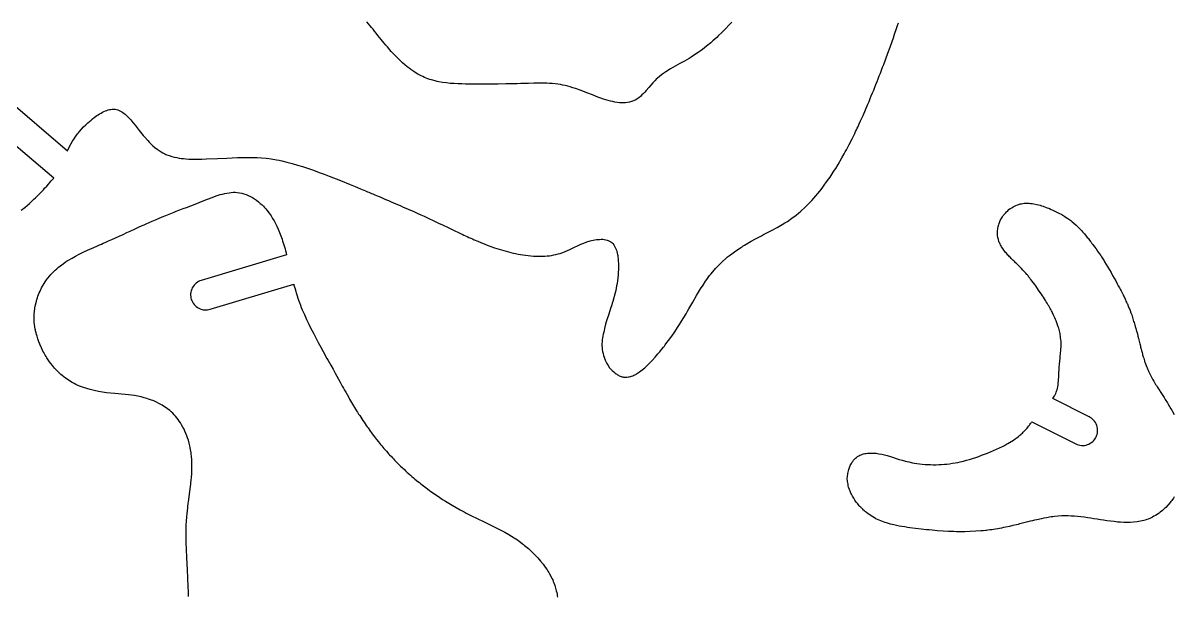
# Model space of a CAD drawing. Extents: x 0 to 1525, y 0 to 1525.
# Drawn here: x 618.1 to 992.9, y 542.6 to 729.1 of the extents above; entities that cross this region are included whole.
import ezdxf

# ---------------------------------------------------------------- set-up
doc = ezdxf.new("R2010")
doc.units = 0
doc.header["$MEASUREMENT"] = 0

msp = doc.modelspace()

# ---------------------------------------------------------------- linework, layer by layer
for points in [[(611.82, 705.28), (632.54, 687.55), (633.35, 689.1), (633.77, 689.86), (634.22, 690.6), (634.75, 691.41), (635.28, 692.22), (635.84, 693.01), (636.14, 693.39), (636.44, 693.76), (637.1, 694.52), (637.78, 695.26), (638.49, 695.97), (638.85, 696.31), (639.23, 696.63), (640.23, 697.49), (640.73, 697.91), (641.24, 698.32), (641.66, 698.64), (642.1, 698.95), (642.55, 699.25), (643.01, 699.53), (643.48, 699.8), (643.96, 700.05), (644.44, 700.29), (644.93, 700.5), (645.36, 700.66), (645.8, 700.8), (646.25, 700.92), (646.7, 701), (647.16, 701.05), (647.62, 701.06), (648.08, 701.02), (648.53, 700.94), (648.98, 700.81), (649.41, 700.64), (649.83, 700.44), (650.24, 700.22), (650.63, 699.96), (651.01, 699.69), (651.37, 699.4), (651.72, 699.1), (652.11, 698.73), (652.48, 698.35), (653.2, 697.56), (653.89, 696.74), (654.55, 695.9), (655.95, 694.14), (656.78, 693.06), (657.2, 692.53), (657.65, 692.01), (658.68, 690.86), (659.21, 690.3), (659.75, 689.75), (660.38, 689.16), (661.04, 688.6), (661.72, 688.07), (662.43, 687.58), (663.04, 687.2), (663.65, 686.83), (664.28, 686.5), (664.6, 686.35), (664.93, 686.22), (665.72, 685.93), (666.51, 685.68), (667.32, 685.46), (668.13, 685.28), (668.88, 685.15), (669.63, 685.04), (670.38, 684.96), (671.13, 684.89), (672.03, 684.83), (672.93, 684.79), (673.83, 684.77), (674.73, 684.77), (676.29, 684.79), (677.83, 684.85), (681.43, 685.01), (684.43, 685.16), (686.18, 685.25), (687.93, 685.32), (689.43, 685.35), (690.93, 685.37), (692.64, 685.36), (694.33, 685.3), (695.79, 685.21), (697.24, 685.08), (698.09, 684.98), (698.94, 684.86), (700.64, 684.57), (701.49, 684.41), (702.34, 684.23), (704.03, 683.82), (704.89, 683.6), (705.74, 683.37), (707.43, 682.87), (709.09, 682.35), (710.74, 681.81), (712.64, 681.15), (714.53, 680.46), (716.14, 679.86), (717.74, 679.25), (721.44, 677.8), (724.64, 676.5), (726.29, 675.83), (727.93, 675.15), (729.08, 674.68), (729.66, 674.45), (730.23, 674.2), (730.68, 674.01), (731.13, 673.83), (731.59, 673.64), (732.04, 673.45), (732.61, 673.2), (733.19, 672.96), (733.76, 672.73), (734.34, 672.48), (735.03, 672.18), (735.74, 671.88), (736.44, 671.59), (737.13, 671.29), (737.93, 670.93), (738.73, 670.59), (739.53, 670.25), (740.33, 669.9), (741.13, 669.55), (741.93, 669.2), (742.73, 668.86), (743.53, 668.5), (745.33, 667.69), (746.48, 667.17), (747.63, 666.67), (748.73, 666.17), (749.84, 665.66), (752.13, 664.6), (753.43, 663.98), (754.74, 663.36), (756.54, 662.51), (758.74, 661.45), (759.64, 661.03), (760.09, 660.82), (760.53, 660.6), (761.08, 660.33), (761.63, 660.08), (762.19, 659.83), (762.74, 659.57), (763.31, 659.3), (763.89, 659.06), (764.46, 658.81), (765.04, 658.56), (766.18, 658.06), (767.34, 657.59), (768.28, 657.2), (769.24, 656.83), (771.64, 655.96), (772.38, 655.7), (773.13, 655.46), (774.64, 655.01), (776.18, 654.59), (777.73, 654.21), (778.5, 654.03), (779.28, 653.87), (780.05, 653.73), (780.83, 653.6), (781.71, 653.48), (782.58, 653.37), (783.46, 653.28), (784.33, 653.21), (785.08, 653.17), (785.83, 653.15), (786.58, 653.15), (787.33, 653.17), (788.06, 653.21), (788.79, 653.27), (789.51, 653.35), (790.24, 653.46), (790.94, 653.59), (791.65, 653.74), (792.35, 653.91), (793.04, 654.12), (793.83, 654.38), (794.61, 654.68), (795.38, 655.01), (796.14, 655.36), (797.49, 656.01), (798.84, 656.65), (799.79, 657.07), (800.76, 657.47), (801.74, 657.82), (802.74, 658.14), (803.25, 658.27), (803.77, 658.4), (804.29, 658.5), (804.81, 658.58), (805.34, 658.64), (805.87, 658.68), (806.4, 658.7), (806.93, 658.69), (807.39, 658.65), (807.83, 658.57), (808.27, 658.46), (808.69, 658.31), (809.09, 658.11), (809.47, 657.87), (809.83, 657.6), (810.15, 657.27), (810.46, 656.89), (810.74, 656.48), (810.97, 656.05), (811.18, 655.6), (811.35, 655.14), (811.5, 654.67), (811.62, 654.19), (811.73, 653.71), (811.79, 653.37), (811.84, 653.02), (811.9, 652.32), (811.94, 651.62), (812.01, 650.92), (812.04, 650.56), (812.05, 650.2), (812.03, 649.47), (811.97, 648.75), (811.93, 648.03), (811.88, 647.09), (811.78, 646.15), (811.66, 645.21), (811.52, 644.27), (811.39, 643.53), (811.25, 642.78), (811.09, 642.04), (810.9, 641.31), (810.14, 638.48), (809.97, 637.91), (809.79, 637.34), (809.41, 636.2), (808.85, 634.35), (808.26, 632.5), (808.03, 631.8), (807.82, 631.09), (807.44, 629.65), (807.3, 629.04), (807.18, 628.42), (807.06, 627.81), (806.93, 627.19), (806.81, 626.57), (806.73, 625.94), (806.67, 625.32), (806.63, 624.68), (806.62, 624.05), (806.64, 623.42), (806.71, 622.79), (806.82, 622.16), (806.96, 621.52), (807.11, 620.9), (807.29, 620.28), (807.51, 619.67), (807.67, 619.3), (807.85, 618.93), (808.24, 618.23), (808.67, 617.55), (809.13, 616.89), (809.33, 616.63), (809.54, 616.39), (809.99, 615.92), (810.47, 615.49), (810.96, 615.08), (811.2, 614.9), (811.46, 614.73), (811.72, 614.56), (811.99, 614.42), (812.27, 614.28), (812.55, 614.16), (812.84, 614.05), (813.13, 613.96), (813.39, 613.9), (813.65, 613.85), (813.91, 613.82), (814.18, 613.8), (814.71, 613.81), (815.24, 613.87), (815.59, 613.94), (815.94, 614.03), (816.29, 614.14), (816.63, 614.26), (816.96, 614.4), (817.29, 614.56), (817.61, 614.72), (817.92, 614.91), (818.83, 615.5), (819.27, 615.81), (819.71, 616.14), (820.13, 616.48), (820.54, 616.83), (820.95, 617.2), (821.34, 617.57), (822.14, 618.39), (822.93, 619.22), (823.92, 620.28), (824.4, 620.81), (824.85, 621.37), (825.45, 622.1), (826.06, 622.83), (826.67, 623.56), (826.96, 623.94), (827.24, 624.32), (827.75, 625.04), (828.28, 625.75), (829.33, 627.17), (830.31, 628.56), (831.25, 629.97), (831.89, 630.99), (832.51, 632), (833.27, 633.22), (834.02, 634.44), (834.26, 634.84), (834.5, 635.25), (834.96, 636.08), (835.59, 637.15), (836.22, 638.22), (837.45, 640.35), (838.08, 641.43), (838.73, 642.51), (839.54, 643.76), (840.36, 645.01), (840.78, 645.64), (841.22, 646.25), (841.68, 646.86), (842.14, 647.44), (843.11, 648.61), (843.61, 649.18), (844.12, 649.73), (844.97, 650.61), (845.41, 651.04), (845.85, 651.45), (846.98, 652.45), (847.55, 652.93), (848.14, 653.4), (848.94, 654.01), (849.75, 654.62), (850.58, 655.2), (851.43, 655.74), (851.83, 656), (852.23, 656.28), (852.63, 656.55), (853.04, 656.8), (854.14, 657.44), (854.68, 657.76), (855.24, 658.07), (856.58, 658.81), (857.25, 659.17), (857.93, 659.52), (858.59, 659.85), (859.24, 660.2), (859.88, 660.55), (860.54, 660.88), (862.1, 661.68), (863.63, 662.52), (865.36, 663.49), (866.21, 664), (867.04, 664.54), (868.45, 665.53), (869.84, 666.55), (870.62, 667.17), (871.37, 667.82), (872.83, 669.16), (873.38, 669.68), (873.91, 670.21), (874.43, 670.76), (874.94, 671.31), (876.26, 672.82), (876.91, 673.59), (877.54, 674.37), (878.29, 675.37), (879.03, 676.37), (879.79, 677.4), (880.54, 678.43), (880.9, 678.94), (881.24, 679.47), (881.57, 680.01), (881.92, 680.53), (882.34, 681.16), (882.74, 681.79), (883.52, 683.08), (884.75, 685.22), (885.51, 686.52), (885.88, 687.18), (886.24, 687.84), (887.16, 689.6), (888.07, 691.37), (888.52, 692.25), (888.74, 692.7), (888.93, 693.16), (889.05, 693.45), (889.19, 693.74), (889.48, 694.29), (889.78, 694.84), (890.05, 695.41), (890.43, 696.32), (890.83, 697.22), (891.64, 699.03), (893.24, 702.69), (893.62, 703.6), (893.98, 704.53), (894.34, 705.45), (894.73, 706.36), (895.12, 707.28), (895.48, 708.21), (895.84, 709.14), (896.21, 710.07), (896.59, 710.99), (896.94, 711.92), (897.29, 712.84), (897.65, 713.76), (898.02, 714.69), (898.37, 715.62), (899.07, 717.48), (899.77, 719.35), (900.44, 721.23), (901.11, 723.11), (901.52, 724.28), (901.92, 725.46), (902.55, 727.34), (902.86, 728.28), (903.16, 729.22)], [(848.96, 729.41), (848.53, 728.95), (846.43, 726.79), (845.98, 726.35), (845.53, 725.91), (844.62, 725.05), (843.99, 724.44), (843.35, 723.85), (842.69, 723.28), (842.03, 722.71), (840.69, 721.6), (839.33, 720.51), (838.63, 719.98), (837.91, 719.48), (836.44, 718.51), (835.72, 718.05), (834.99, 717.6), (833.52, 716.74), (831.99, 715.88), (830.44, 715.03), (829.68, 714.6), (828.93, 714.15), (827.44, 713.24), (826.73, 712.76), (826.04, 712.24), (825.37, 711.7), (824.71, 711.14), (824.32, 710.79), (823.95, 710.42), (823.22, 709.67), (822.53, 708.89), (821.84, 708.1), (821.01, 707.13), (820.58, 706.65), (820.15, 706.19), (819.65, 705.7), (819.14, 705.21), (818.6, 704.76), (818.32, 704.55), (818.03, 704.35), (817.47, 704.03), (816.88, 703.75), (816.26, 703.51), (815.63, 703.33), (814.99, 703.2), (814.34, 703.13), (813.69, 703.09), (813.03, 703.1), (812.31, 703.16), (811.58, 703.24), (810.85, 703.36), (810.14, 703.51), (809.38, 703.69), (808.63, 703.9), (807.14, 704.36), (806.23, 704.66), (805.33, 704.99), (803.54, 705.68), (801.69, 706.39), (799.84, 707.1), (798.05, 707.74), (797.14, 708.05), (796.23, 708.32), (795.46, 708.53), (794.69, 708.73), (793.92, 708.91), (793.13, 709.06), (792.24, 709.2), (791.34, 709.31), (790.44, 709.4), (789.53, 709.47), (788.69, 709.51), (787.84, 709.53), (786.13, 709.54), (784.43, 709.5), (782.73, 709.45), (780.23, 709.37), (779.03, 709.34), (777.83, 709.31), (775.33, 709.28), (772.83, 709.25), (770.33, 709.24), (767.83, 709.24), (765.33, 709.24), (762.23, 709.25), (760.98, 709.28), (759.73, 709.32), (758.48, 709.38), (757.23, 709.47), (755.98, 709.6), (754.73, 709.77), (753.53, 709.97), (752.93, 710.09), (752.33, 710.24), (751.13, 710.57), (750.53, 710.76), (749.94, 710.96), (749.38, 711.17), (748.82, 711.41), (748.28, 711.66), (747.74, 711.93), (746.67, 712.49), (746.14, 712.79), (745.63, 713.12), (744.42, 713.97), (743.82, 714.41), (743.23, 714.86), (742.46, 715.5), (741.7, 716.17), (740.23, 717.55), (739.77, 718), (739.33, 718.47), (738.45, 719.4), (738.01, 719.88), (737.59, 720.36), (737.18, 720.85), (736.75, 721.33), (736.23, 721.92), (735.74, 722.51), (734.76, 723.72), (733.63, 725.1), (733.07, 725.79), (732.53, 726.5), (732.07, 727.09), (731.58, 727.68), (731.1, 728.25), (730.62, 728.84), (730.07, 729.52)], [(617.44, 668.16), (618.64, 669.08), (619.41, 669.71), (620.16, 670.37), (621.64, 671.73), (622.09, 672.16), (622.54, 672.6), (623.42, 673.49), (623.86, 673.94), (624.28, 674.39), (624.7, 674.85), (625.12, 675.3), (625.8, 676.01), (626.44, 676.76), (626.85, 677.23), (627.26, 677.7), (627.68, 678.16), (628.09, 678.64), (605.54, 697.69)], [(671.96, 542.41), (671.94, 542.64), (671.92, 542.88), (671.93, 543.35), (671.94, 543.83), (671.94, 544.3), (671.85, 545.25), (671.82, 545.72), (671.84, 546.2), (671.85, 546.44), (671.84, 546.68), (671.79, 547.15), (671.73, 547.62), (671.72, 547.86), (671.72, 548.1), (671.74, 548.58), (671.74, 549.06), (671.72, 549.54), (671.66, 550.01), (671.63, 550.24), (671.62, 550.47), (671.64, 550.95), (671.65, 551.43), (671.64, 551.66), (671.6, 551.89), (671.56, 552.13), (671.54, 552.37), (671.54, 552.84), (671.54, 553.32), (671.53, 553.56), (671.5, 553.8), (671.45, 554.27), (671.43, 554.74), (671.44, 555.22), (671.43, 555.7), (671.4, 556.17), (671.35, 556.64), (671.32, 557.11), (671.32, 557.35), (671.33, 557.59), (671.35, 557.83), (671.34, 558.07), (671.29, 558.54), (671.24, 559.01), (671.22, 559.25), (671.22, 559.49), (671.24, 560.25), (671.24, 561.01), (671.24, 562.53), (671.23, 563.29), (671.24, 564.05), (671.24, 564.53), (671.23, 565.01), (671.23, 565.49), (671.26, 565.96), (671.32, 566.62), (671.36, 567.29), (671.4, 567.95), (671.47, 568.62), (671.51, 569.09), (671.55, 569.57), (671.59, 570.04), (671.66, 570.52), (671.72, 570.99), (671.75, 571.47), (671.79, 571.95), (671.85, 572.43), (671.91, 572.81), (671.96, 573.19), (672.06, 573.95), (672.31, 575.85), (672.51, 577.38), (672.64, 578.33), (672.7, 578.81), (672.74, 579.28), (672.82, 580.23), (672.9, 581.18), (673, 582.31), (673.04, 582.88), (673.04, 583.45), (673.03, 583.93), (673.03, 584.4), (673.04, 584.88), (673.03, 585.35), (673.03, 585.82), (673.04, 586.3), (673.04, 586.77), (673.01, 587.24), (672.96, 587.71), (672.92, 588.18), (672.88, 588.66), (672.82, 589.13), (672.64, 590.26), (672.54, 590.83), (672.43, 591.39), (672.19, 592.33), (671.93, 593.26), (671.68, 594), (671.4, 594.72), (670.82, 596.17), (670.67, 596.52), (670.51, 596.87), (670.14, 597.56), (669.74, 598.23), (669.34, 598.89), (668.98, 599.46), (668.59, 600.01), (668.18, 600.55), (667.75, 601.06), (667.3, 601.56), (666.84, 602.04), (666.35, 602.5), (665.84, 602.93), (665.09, 603.52), (664.34, 604.08), (663.85, 604.41), (663.36, 604.71), (662.34, 605.26), (661.5, 605.68), (660.63, 606.05), (659.54, 606.47), (658.99, 606.67), (658.43, 606.85), (657.49, 607.12), (656.54, 607.36), (655.44, 607.59), (654.33, 607.8), (653.39, 607.93), (652.44, 608.05), (651.29, 608.18), (650.14, 608.29), (647.93, 608.48), (646.58, 608.6), (645.23, 608.75), (643.93, 608.92), (643.28, 609.02), (642.63, 609.13), (641.28, 609.42), (639.94, 609.75), (638.83, 610.07), (637.74, 610.44), (637.13, 610.67), (636.52, 610.92), (635.33, 611.45), (634.72, 611.75), (634.12, 612.08), (632.94, 612.78), (632.4, 613.13), (631.87, 613.52), (630.83, 614.33), (630.39, 614.7), (629.96, 615.09), (629.15, 615.91), (628.36, 616.73), (627.98, 617.16), (627.63, 617.61), (627.17, 618.22), (626.69, 618.84), (626.24, 619.46), (626.03, 619.79), (625.83, 620.12), (625.59, 620.54), (625.33, 620.96), (625.08, 621.37), (624.84, 621.79), (624.58, 622.31), (624.33, 622.84), (624.09, 623.36), (623.83, 623.88), (623.66, 624.23), (623.51, 624.59), (623.23, 625.32), (622.9, 626.23), (622.75, 626.68), (622.63, 627.15), (622.49, 627.72), (622.33, 628.28), (622.17, 628.84), (622.11, 629.12), (622.06, 629.41), (621.76, 631.68), (621.74, 631.97), (621.73, 632.25), (621.73, 632.82), (621.74, 633.4), (621.73, 633.97), (621.72, 634.26), (621.72, 634.55), (621.77, 635.12), (621.9, 636.27), (621.94, 636.55), (621.99, 636.83), (622.13, 637.4), (622.44, 638.52), (622.58, 639.08), (622.74, 639.64), (622.93, 640.18), (623.15, 640.71), (623.38, 641.25), (623.61, 641.79), (623.85, 642.33), (623.98, 642.59), (624.13, 642.85), (625.33, 644.83), (625.75, 645.48), (625.97, 645.79), (626.21, 646.09), (626.8, 646.83), (627.1, 647.18), (627.43, 647.53), (628.5, 648.59), (629.05, 649.1), (629.63, 649.58), (630.68, 650.38), (631.73, 651.16), (632.29, 651.55), (632.86, 651.9), (634.03, 652.58), (635.17, 653.23), (636.34, 653.84), (638.13, 654.71), (639.84, 655.5), (641.09, 656.05), (642.34, 656.6), (642.96, 656.88), (643.59, 657.15), (644.22, 657.41), (644.84, 657.69), (645.94, 658.17), (647.03, 658.64), (649.44, 659.73), (650.68, 660.3), (651.93, 660.87), (652.44, 661.09), (652.94, 661.33), (653.44, 661.57), (653.94, 661.8), (655.73, 662.6), (656.93, 663.15), (657.53, 663.43), (658.13, 663.69), (659.13, 664.14), (660.14, 664.59), (661.19, 665.03), (662.23, 665.48), (663.43, 665.99), (664.64, 666.48), (665.69, 666.9), (666.74, 667.32), (667.33, 667.56), (667.94, 667.8), (669.14, 668.26), (670.23, 668.67), (671.33, 669.09), (672.73, 669.63), (674.14, 670.17), (676.73, 671.19), (678.18, 671.76), (679.64, 672.32), (680.98, 672.8), (681.65, 673.03), (682.33, 673.23), (683.05, 673.43), (683.77, 673.61), (684.5, 673.76), (685.24, 673.87), (685.88, 673.95), (686.53, 673.99), (687.18, 673.99), (687.84, 673.96), (688.58, 673.87), (689.31, 673.72), (690.03, 673.53), (690.74, 673.29), (691.44, 672.99), (692.13, 672.65), (692.8, 672.27), (693.45, 671.86), (694.1, 671.41), (694.73, 670.92), (695.34, 670.4), (695.93, 669.86), (696.35, 669.44), (696.75, 669.02), (697.14, 668.58), (697.51, 668.13), (698.2, 667.24), (698.53, 666.78), (698.84, 666.3), (699.33, 665.49), (699.84, 664.68), (700.09, 664.26), (700.31, 663.84), (700.74, 662.98), (701.22, 661.96), (701.44, 661.43), (701.63, 660.9), (701.83, 660.37), (702.04, 659.84), (702.25, 659.31), (702.42, 658.77), (702.62, 658.13), (702.84, 657.51), (703.06, 656.88), (703.24, 656.24), (703.41, 655.6), (703.59, 654.96), (703.76, 654.32), (703.92, 653.67), (676.08, 645.32), (675.66, 645.16), (675.26, 644.97), (674.85, 644.72), (674.46, 644.44), (674.09, 644.1), (673.76, 643.73), (673.46, 643.32), (673.21, 642.89), (673, 642.42), (672.83, 641.94), (672.73, 641.46), (672.67, 640.96), (672.66, 640.49), (672.69, 640.01), (672.77, 639.57), (672.89, 639.13), (673.04, 638.71), (673.24, 638.3), (673.48, 637.89), (673.77, 637.51), (674.1, 637.14), (674.47, 636.81), (674.88, 636.51), (675.32, 636.25), (675.78, 636.04), (676.26, 635.88), (676.75, 635.77), (677.24, 635.71), (677.72, 635.71), (678.19, 635.74), (678.64, 635.82), (679.07, 635.94), (706.24, 644.09), (706.3, 643.78), (706.38, 643.47), (706.57, 642.87), (706.77, 642.27), (706.86, 641.97), (706.94, 641.66), (707.03, 641.3), (707.13, 640.95), (707.36, 640.25), (707.6, 639.56), (707.84, 638.86), (708.11, 638.07), (708.4, 637.28), (708.71, 636.5), (709.04, 635.72), (709.7, 634.17), (710.4, 632.63), (711.11, 631.11), (711.84, 629.6), (712.23, 628.85), (712.63, 628.1), (713.44, 626.6), (714.23, 625.11), (715.03, 623.62), (715.84, 622.14), (716.24, 621.4), (716.63, 620.66), (717.04, 619.91), (717.48, 619.18), (717.92, 618.46), (718.34, 617.71), (719.03, 616.42), (719.74, 615.12), (721.34, 612.17), (722.05, 610.86), (722.42, 610.21), (722.81, 609.57), (723.24, 608.87), (723.64, 608.14), (724.03, 607.4), (724.43, 606.67), (724.75, 606.12), (725.09, 605.59), (725.43, 605.05), (725.74, 604.49), (726.05, 603.95), (726.39, 603.42), (726.73, 602.89), (727.05, 602.35), (727.37, 601.8), (727.73, 601.27), (728.09, 600.75), (728.44, 600.21), (728.78, 599.68), (729.13, 599.16), (729.49, 598.64), (729.83, 598.11), (730.12, 597.67), (730.43, 597.25), (731.05, 596.4), (731.8, 595.39), (732.55, 594.37), (732.86, 593.95), (733.19, 593.54), (733.85, 592.72), (734.19, 592.3), (734.54, 591.89), (734.88, 591.48), (735.21, 591.05), (735.61, 590.58), (736.03, 590.12), (736.46, 589.66), (736.85, 589.19), (737.13, 588.85), (737.42, 588.54), (738.04, 587.93), (738.4, 587.55), (738.73, 587.16), (739.07, 586.77), (739.43, 586.4), (739.97, 585.87), (740.51, 585.33), (741.05, 584.8), (741.62, 584.31), (741.9, 584.07), (742.16, 583.83), (742.68, 583.32), (743.2, 582.81), (743.47, 582.57), (743.75, 582.34), (744.25, 581.92), (744.73, 581.49), (745.22, 581.06), (745.72, 580.64), (746.68, 579.85), (747.16, 579.45), (747.65, 579.07), (748.49, 578.41), (749.34, 577.77), (750.38, 577), (750.9, 576.61), (751.43, 576.24), (753.84, 574.58), (754.74, 574), (755.64, 573.42), (756.73, 572.74), (757.84, 572.08), (759.13, 571.33), (760.43, 570.6), (761.73, 569.9), (762.38, 569.56), (763.04, 569.22), (764.38, 568.55), (765.73, 567.89), (768.43, 566.6), (769.78, 565.95), (771.13, 565.3), (772.43, 564.65), (773.73, 563.98), (775.04, 563.28), (776.32, 562.54), (777.19, 562.02), (778.04, 561.47), (779.1, 560.78), (779.63, 560.42), (780.14, 560.04), (780.79, 559.54), (781.12, 559.28), (781.44, 559.02), (781.84, 558.68), (782.25, 558.34), (782.66, 558), (783.04, 557.64), (783.64, 557.05), (784.24, 556.46), (785.74, 554.92), (786.18, 554.44), (786.61, 553.94), (787.42, 552.92), (787.92, 552.23), (788.42, 551.54), (788.73, 551.11), (789.01, 550.67), (789.28, 550.21), (789.54, 549.74), (789.93, 548.99), (790.34, 548.25), (790.58, 547.77), (790.78, 547.29), (790.97, 546.8), (791.16, 546.31), (791.31, 545.92), (791.43, 545.51), (791.63, 544.69), (791.76, 544.18), (791.89, 543.67), (792, 543.15), (792.04, 542.89), (792.06, 542.63), (792.1, 542.21)], [(992.96, 574.79), (992.72, 574.42), (992.2, 573.68), (991.93, 573.32), (991.64, 572.97), (990.24, 571.41), (989.98, 571.14), (989.7, 570.88), (989.14, 570.4), (988.45, 569.84), (988.09, 569.57), (987.73, 569.32), (986.85, 568.75), (986.4, 568.49), (985.94, 568.24), (985, 567.8), (984.52, 567.6), (984.04, 567.42), (983.54, 567.27), (983.04, 567.13), (982.04, 566.88), (981.47, 566.77), (980.89, 566.68), (979.73, 566.56), (978.69, 566.5), (977.63, 566.48), (976.58, 566.5), (975.54, 566.56), (974.48, 566.64), (973.43, 566.75), (972.23, 566.89), (971.03, 567.06), (969.98, 567.21), (968.93, 567.37), (967.88, 567.53), (966.84, 567.7), (965.84, 567.87), (964.84, 568.01), (963.69, 568.17), (962.53, 568.32), (961.49, 568.44), (960.43, 568.52), (959.44, 568.59), (958.43, 568.63), (957.43, 568.64), (956.43, 568.62), (955.23, 568.55), (954.03, 568.44), (953.48, 568.37), (952.93, 568.29), (951.43, 568.05), (950.58, 567.88), (949.73, 567.7), (948.23, 567.38), (947.53, 567.21), (946.84, 567.04), (946.09, 566.86), (945.33, 566.68), (944.91, 566.58), (944.49, 566.46), (944.06, 566.35), (943.63, 566.25), (943.13, 566.14), (942.63, 566.01), (942.14, 565.88), (941.64, 565.76), (940.48, 565.5), (939.33, 565.22), (938.13, 564.97), (937.44, 564.82), (937.09, 564.74), (936.74, 564.68), (936.14, 564.57), (935.53, 564.46), (934.84, 564.34), (934.13, 564.22), (933.54, 564.13), (932.93, 564.05), (932.24, 563.96), (931.89, 563.92), (931.53, 563.88), (930.78, 563.81), (930.03, 563.73), (928.33, 563.61), (926.53, 563.52), (924.83, 563.49), (923.03, 563.48), (922.13, 563.49), (921.23, 563.51), (920.33, 563.54), (919.43, 563.58), (917.73, 563.68), (915.93, 563.81), (914.13, 563.96), (913.23, 564.04), (912.33, 564.13), (910.53, 564.33), (908.73, 564.54), (906.93, 564.77), (906.08, 564.89), (905.24, 565.02), (904.33, 565.17), (903.44, 565.33), (902.53, 565.5), (901.64, 565.69), (900.63, 565.94), (899.64, 566.22), (898.53, 566.58), (897.98, 566.78), (897.43, 566.99), (896.37, 567.46), (895.84, 567.72), (895.33, 567.99), (894.81, 568.29), (894.31, 568.6), (893.82, 568.93), (893.33, 569.27), (892.74, 569.74), (892.14, 570.21), (891.98, 570.35), (891.82, 570.5), (891.53, 570.81), (891.24, 571.13), (891.08, 571.28), (890.92, 571.42), (890.77, 571.54), (890.63, 571.67), (890.38, 571.95), (889.93, 572.56), (889.45, 573.14), (889.22, 573.43), (889.01, 573.74), (888.6, 574.38), (888.39, 574.69), (888.21, 575.02), (887.86, 575.69), (887.69, 576.02), (887.54, 576.36), (887.23, 577.19), (886.94, 578.03), (886.83, 578.46), (886.75, 578.91), (886.69, 579.35), (886.61, 579.79), (886.55, 580.16), (886.52, 580.54), (886.53, 580.93), (886.57, 581.31), (886.61, 581.69), (886.65, 582.08), (886.69, 582.47), (886.76, 582.86), (886.88, 583.31), (887.02, 583.77), (887.35, 584.66), (887.49, 585.01), (887.66, 585.36), (887.84, 585.7), (888.03, 586.02), (888.27, 586.39), (888.53, 586.74), (888.82, 587.08), (888.98, 587.24), (889.14, 587.38), (889.5, 587.66), (889.86, 587.92), (890.23, 588.17), (890.63, 588.37), (891.02, 588.54), (891.42, 588.69), (891.82, 588.81), (892.24, 588.91), (892.68, 588.99), (893.13, 589.04), (893.58, 589.08), (894.03, 589.1), (894.51, 589.1), (894.99, 589.09), (895.46, 589.06), (895.93, 589.01), (896.84, 588.88), (897.73, 588.71), (898.64, 588.5), (899.53, 588.26), (900.54, 587.96), (901.53, 587.64), (902.48, 587.32), (903.43, 587.02), (904.43, 586.72), (905.43, 586.45), (906, 586.31), (906.58, 586.18), (907.74, 585.95), (908.43, 585.82), (909.13, 585.71), (910.03, 585.59), (910.93, 585.49), (911.83, 585.41), (912.73, 585.36), (913.63, 585.32), (914.53, 585.3), (915.43, 585.3), (916.33, 585.32), (917.23, 585.37), (918.13, 585.43), (918.99, 585.51), (919.83, 585.62), (920.74, 585.75), (921.64, 585.89), (922.49, 586.05), (923.33, 586.23), (924.34, 586.47), (925.34, 586.73), (926.34, 587.01), (927.33, 587.32), (928.34, 587.65), (929.33, 587.99), (930.28, 588.35), (931.23, 588.71), (932.19, 589.09), (933.14, 589.49), (934.14, 589.92), (935.13, 590.36), (937.03, 591.26), (937.69, 591.6), (938.33, 591.95), (938.84, 592.23), (939.34, 592.52), (940.63, 593.33), (941.24, 593.75), (941.82, 594.19), (942.29, 594.53), (942.52, 594.71), (942.73, 594.9), (943, 595.15), (943.29, 595.39), (943.57, 595.62), (943.84, 595.88), (944.34, 596.41), (944.84, 596.94), (944.96, 597.07), (945.08, 597.21), (945.28, 597.51), (945.49, 597.81), (945.61, 597.95), (945.74, 598.08), (945.87, 598.22), (945.98, 598.36), (946.18, 598.67), (946.39, 598.98), (946.5, 599.13), (946.63, 599.27), (946.63, 599.27), (960.98, 592.04), (961.4, 591.87), (961.82, 591.73), (962.29, 591.62), (962.76, 591.57), (963.26, 591.55), (963.76, 591.59), (964.26, 591.69), (964.74, 591.83), (965.21, 592.02), (965.66, 592.26), (966.07, 592.54), (966.46, 592.85), (966.79, 593.19), (967.09, 593.56), (967.34, 593.94), (967.55, 594.34), (967.73, 594.75), (967.87, 595.18), (967.97, 595.64), (968.03, 596.12), (968.04, 596.61), (968, 597.11), (967.91, 597.61), (967.77, 598.1), (967.58, 598.57), (967.34, 599.01), (967.06, 599.43), (966.74, 599.81), (966.4, 600.14), (966.03, 600.44), (965.66, 600.69), (965.26, 600.91), (953.46, 606.85), (953.84, 607.48), (954.03, 607.79), (954.21, 608.1), (954.39, 608.48), (954.55, 608.88), (954.69, 609.28), (954.82, 609.69), (954.96, 610.17), (955.08, 610.67), (955.17, 611.17), (955.24, 611.67), (955.35, 612.86), (955.44, 614.05), (955.44, 614.5), (955.43, 614.96), (955.43, 615.42), (955.44, 615.64), (955.47, 615.87), (955.52, 616.32), (955.54, 616.78), (955.55, 617.24), (955.59, 617.7), (955.65, 618.22), (955.69, 618.74), (955.74, 619.27), (955.8, 619.79), (955.86, 620.22), (955.9, 620.66), (955.97, 621.55), (956.06, 622.57), (956.11, 623.08), (956.14, 623.59), (956.14, 623.95), (956.13, 624.31), (956.13, 624.68), (956.14, 625.04), (956.14, 625.48), (956.1, 625.91), (956, 626.77), (955.96, 627.2), (955.89, 627.63), (955.81, 628.05), (955.71, 628.47), (955.5, 629.33), (955.39, 629.75), (955.24, 630.17), (954.88, 631.15), (954.54, 632.12), (954.36, 632.62), (954.16, 633.1), (953.94, 633.56), (953.71, 634.03), (953.37, 634.71), (953.2, 635.05), (953.02, 635.38), (952.8, 635.78), (952.6, 636.19), (952.39, 636.6), (952.27, 636.8), (952.14, 636.98), (951.99, 637.2), (951.85, 637.43), (951.59, 637.89), (951.33, 638.36), (951.04, 638.8), (950.7, 639.3), (950.38, 639.81), (950.06, 640.32), (949.74, 640.82), (949.06, 641.83), (948.24, 643.02), (947.9, 643.5), (947.55, 643.98), (946.66, 645.17), (946.32, 645.63), (946.13, 645.86), (945.93, 646.07), (945.8, 646.2), (945.69, 646.34), (945.48, 646.64), (945.28, 646.93), (945.17, 647.07), (945.04, 647.21), (944.63, 647.65), (944.24, 648.1), (943.74, 648.65), (943.24, 649.2), (942.97, 649.48), (942.68, 649.74), (942.4, 650), (942.14, 650.28), (941.87, 650.57), (941.59, 650.83), (941.3, 651.08), (941.03, 651.36), (940.76, 651.63), (940.47, 651.89), (940.19, 652.16), (939.93, 652.44), (939.66, 652.73), (939.37, 652.99), (939.09, 653.26), (938.83, 653.56), (938.59, 653.85), (938.33, 654.13), (938.08, 654.41), (937.84, 654.7), (937.49, 655.18), (937.16, 655.67), (936.77, 656.26), (936.59, 656.57), (936.44, 656.89), (936.31, 657.15), (936.16, 657.4), (936.03, 657.66), (935.92, 657.93), (935.72, 658.62), (935.64, 658.96), (935.58, 659.31), (935.49, 659.88), (935.44, 660.46), (935.43, 660.84), (935.43, 661.22), (935.45, 661.59), (935.51, 661.96), (935.57, 662.33), (935.63, 662.71), (935.71, 663.08), (935.76, 663.26), (935.83, 663.44), (935.97, 663.8), (936.08, 664.16), (936.2, 664.51), (936.35, 664.85), (936.8, 665.67), (937.05, 666.06), (937.33, 666.44), (938.01, 667.24), (938.37, 667.63), (938.75, 668), (939.16, 668.35), (939.6, 668.67), (940.06, 668.97), (940.53, 669.25), (940.99, 669.5), (941.46, 669.72), (941.94, 669.91), (942.43, 670.07), (942.85, 670.19), (943.28, 670.28), (943.7, 670.35), (944.13, 670.41), (944.66, 670.44), (945.18, 670.45), (945.71, 670.44), (946.23, 670.4), (946.74, 670.35), (947.24, 670.26), (948.23, 670.05), (949.29, 669.78), (949.82, 669.62), (950.33, 669.45), (951.34, 669.07), (952.33, 668.67), (952.89, 668.44), (953.44, 668.19), (954.53, 667.68), (955.44, 667.22), (956.34, 666.73), (957.35, 666.13), (957.85, 665.81), (958.34, 665.47), (959.29, 664.77), (959.76, 664.41), (960.22, 664.03), (961.08, 663.26), (961.93, 662.46), (962.34, 662.04), (962.74, 661.6), (963.14, 661.16), (963.54, 660.73), (963.78, 660.45), (964.01, 660.17), (964.44, 659.58), (964.68, 659.29), (964.94, 659.01), (965.19, 658.72), (965.41, 658.41), (965.66, 658.05), (965.93, 657.71), (966.21, 657.37), (966.47, 657.01), (966.99, 656.27), (967.53, 655.55), (968.04, 654.83), (968.53, 654.1), (969.04, 653.37), (969.28, 653), (969.51, 652.62), (969.71, 652.31), (969.92, 652), (970.13, 651.7), (970.32, 651.38), (970.84, 650.51), (971.36, 649.64), (972.42, 647.84), (972.94, 646.95), (973.44, 646.05), (973.93, 645.14), (974.42, 644.24), (974.77, 643.58), (974.94, 643.25), (975.12, 642.92), (975.4, 642.42), (975.66, 641.91), (976, 641.24), (976.34, 640.58), (976.51, 640.25), (976.66, 639.92), (976.8, 639.59), (976.97, 639.27), (977.13, 638.93), (977.28, 638.58), (977.44, 638.23), (977.61, 637.9), (977.74, 637.64), (977.84, 637.38), (978.02, 636.83), (978.17, 636.48), (978.34, 636.15), (978.5, 635.81), (978.64, 635.46), (978.88, 634.77), (979.14, 634.08), (979.29, 633.67), (979.4, 633.24), (979.5, 632.82), (979.62, 632.4), (979.78, 631.98), (979.95, 631.56), (980.1, 631.14), (980.15, 630.92), (980.19, 630.71), (980.23, 630.52), (980.27, 630.35), (980.4, 630), (980.52, 629.64), (980.57, 629.47), (980.6, 629.29), (980.63, 629.1), (980.67, 628.92), (980.79, 628.57), (980.91, 628.21), (981.01, 627.86), (981.16, 627.14), (981.34, 626.42), (981.57, 625.55), (981.8, 624.68), (981.89, 624.33), (981.96, 623.97), (982.04, 623.61), (982.14, 623.25), (982.25, 622.9), (982.34, 622.53), (982.42, 622.17), (982.52, 621.81), (982.62, 621.45), (982.71, 621.1), (982.8, 620.74), (982.93, 620.39), (983.01, 620.18), (983.08, 619.97), (983.18, 619.54), (983.28, 619.11), (983.34, 618.9), (983.43, 618.7), (983.54, 618.43), (983.65, 618.15), (983.83, 617.6), (984.02, 617.05), (984.13, 616.79), (984.27, 616.53), (984.46, 616.12), (984.63, 615.71), (984.8, 615.29), (985, 614.89), (985.24, 614.45), (985.47, 614), (985.7, 613.55), (985.95, 613.11), (986.34, 612.47), (986.71, 611.82), (986.93, 611.44), (987.17, 611.07), (987.42, 610.7), (987.65, 610.33), (987.84, 610.01), (988.05, 609.7), (988.26, 609.4), (988.45, 609.08), (988.64, 608.76), (988.84, 608.45), (989.26, 607.84), (989.67, 607.21), (990.05, 606.57), (990.28, 606.18), (990.54, 605.8), (990.79, 605.42), (991.02, 605.03), (991.46, 604.26), (991.92, 603.5), (992.18, 603.05), (992.43, 602.6), (992.92, 601.69)]]:
    msp.add_lwpolyline(points)

doc.saveas('drawing.dxf')
